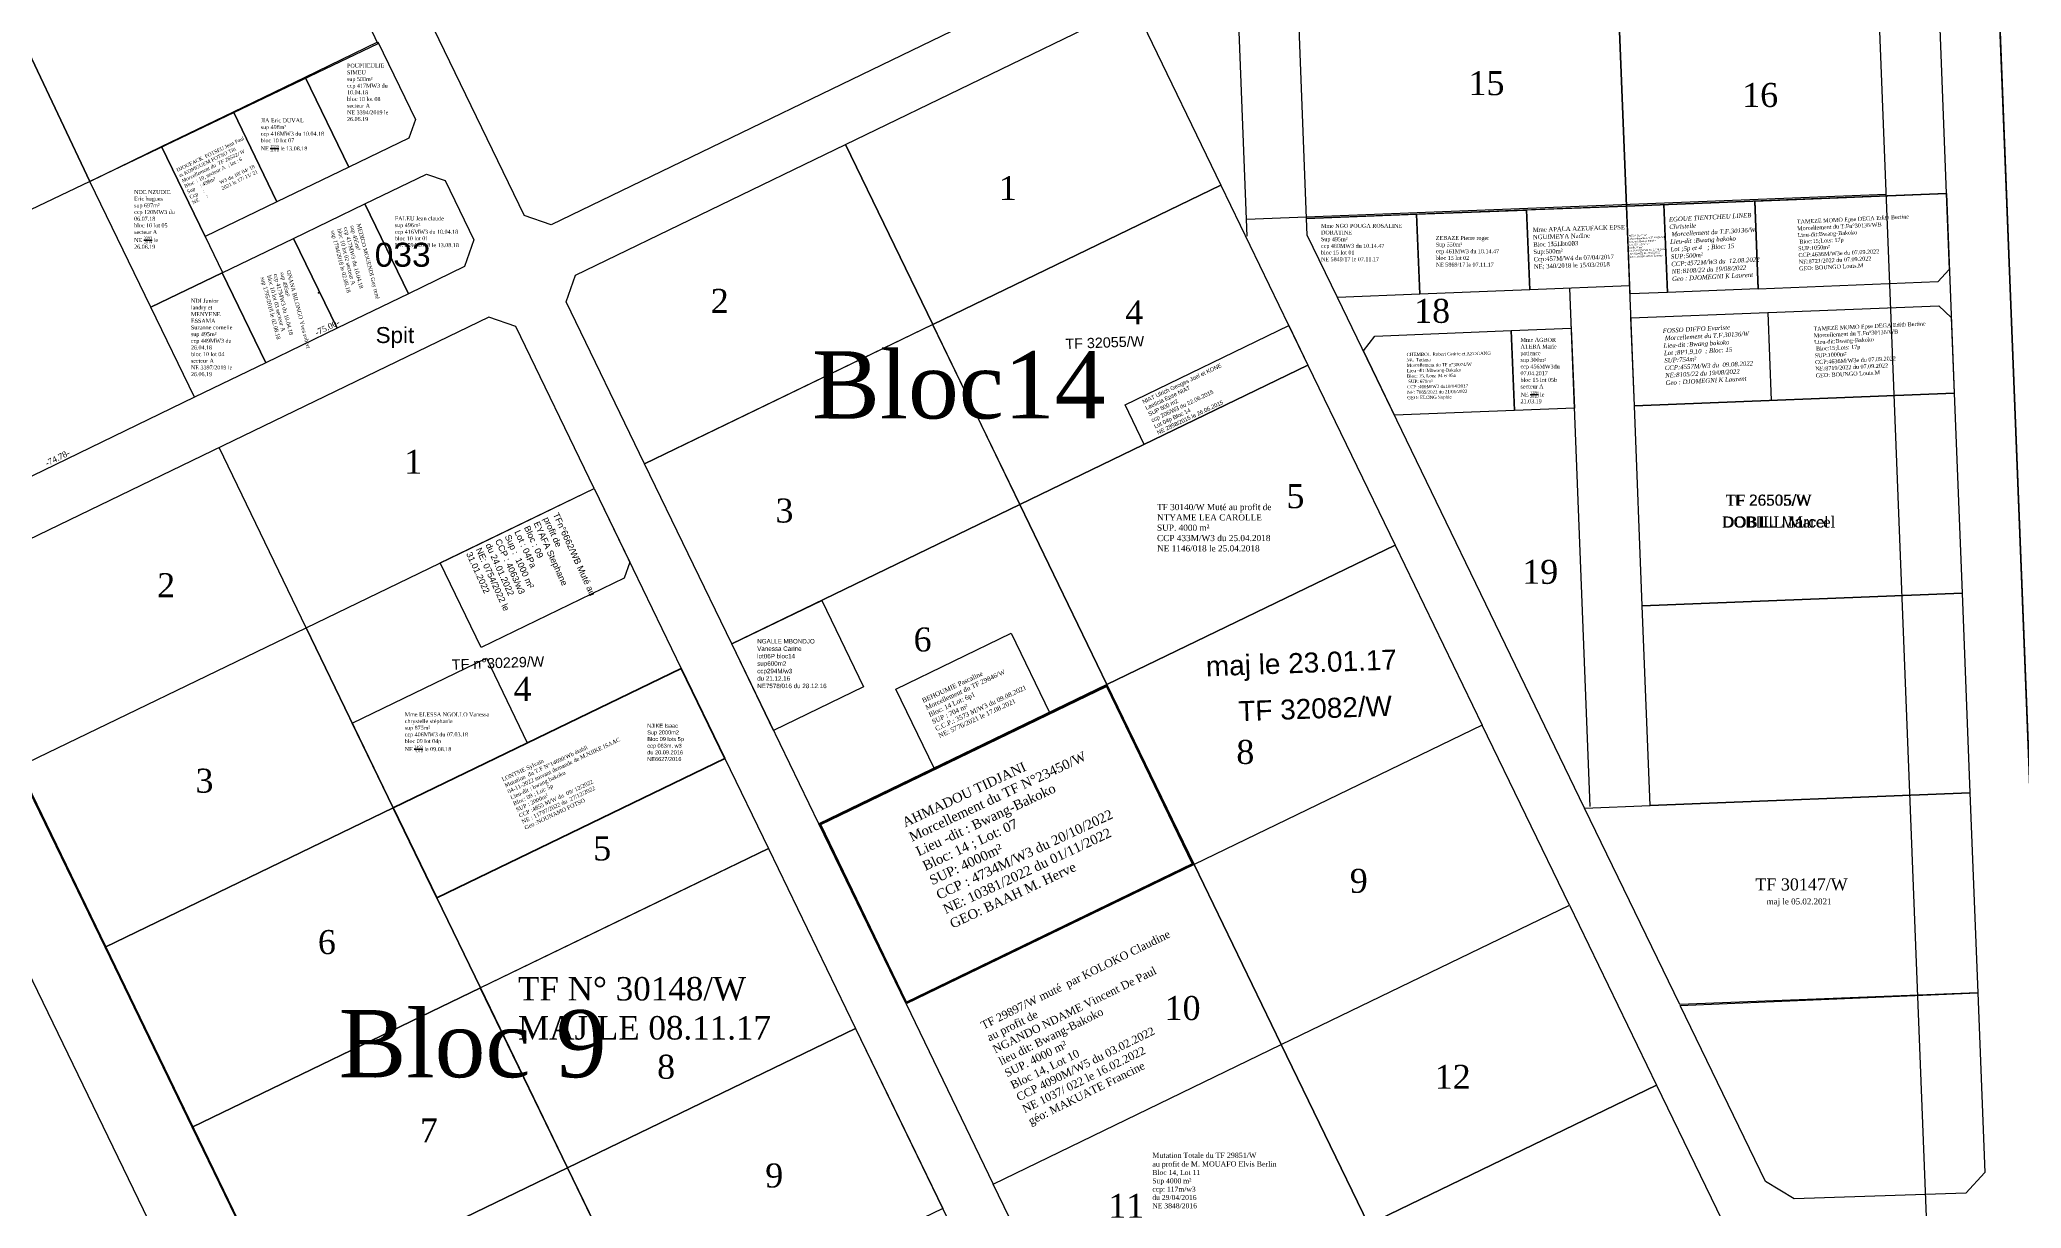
# Model space of a CAD drawing. Header units: millimetres. Extents: x 590121 to 927379, y 438565 to 1441738.
# Drawn here: x 925876.9 to 926372.2, y 1440602.4 to 1440894.6 of the extents above; entities that cross this region are included whole.
import ezdxf
from ezdxf.enums import TextEntityAlignment as Align

# ---------------------------------------------------------------- set-up
doc = ezdxf.new("R2010")
doc.units = ezdxf.units.MM
doc.header["$LTSCALE"] = 10
doc.linetypes.add('Grille', pattern=[0.4, 0.2, -0.2])
for name, color, linetype in [('Cotation Linéaire', 255, 'Continuous'), ('end maj 26 02 2021', 30, 'Continuous'), ('MAJ AOUT 2021', 7, 'Continuous'), ('MAJ AVRIL 2021', 7, 'Continuous'), ('MAJ JAN 2022', 12, 'Continuous'), ('MAJ NOV 2021', 7, 'Continuous'), ('Murs', 1, 'Continuous')]:
    doc.layers.add(name, color=color, linetype=linetype)
doc.layers.add('Numérotation', color=6, linetype='Continuous', lineweight=9)
doc.styles.get("Standard").update_dxf_attribs({"font": 'arial.ttf'})
doc.styles.add('Times 1.0', font='times.ttf', dxfattribs={"width": 0.99, "height": 1})
doc.styles.add('Times 3.0', font='times.ttf', dxfattribs={"width": 0.99, "height": 3})

msp = doc.modelspace()

# ---------------------------------------------------------------- linework, layer by layer
for p, q in [((925995.9, 1440822.93), (925989.22, 1440825.25)), ((926015.5, 1440782.45), (925995.9, 1440822.93)), ((926260.49, 1440802.48), (926215.53, 1440800.71))]:
    msp.add_line(p, q)
at = {"flags": 128}
for points in [[(926282.86, 1440853.4), (926283.73, 1440831.43), (926274.41, 1440831.06), (926273.53, 1440853.03)], [(926305.56, 1440854.3), (926306.42, 1440832.31), (926283.73, 1440831.42), (926282.86, 1440853.39)], [(926353.45, 1440856.15), (926354.2, 1440837.17), (926351.32, 1440834.05), (926306.44, 1440832.28), (926305.57, 1440854.28)], [(926351.56, 1440828.07), (926354.67, 1440825.2), (926355.42, 1440806.22), (926309.78, 1440804.42), (926308.91, 1440826.39)], [(926308.88, 1440826.4), (926309.7, 1440804.42), (926275.48, 1440803.07), (926274.63, 1440825.05)], [(926244.72, 1440821.88), (926245.5, 1440801.89), (926215.54, 1440800.71), (926207.75, 1440816.8), (926210.61, 1440820.54)], [(926143.68, 1440733.4), (926165.46, 1440688.39), (926093.45, 1440653.54), (926071.67, 1440698.55)]]:
    msp.add_lwpolyline(points, close=True, dxfattribs=at)
at = {"color": 150, "linetype": 'ByBlock', "lineweight": -3, "ltscale": 0.0014, "flags": 128}
msp.add_lwpolyline([(926355.42, 1440806.22), (926357.39, 1440756.25), (926277.45, 1440753.11), (926275.48, 1440803.07)], close=True, dxfattribs=at)
msp.add_lwpolyline([(926355.42, 1440806.22), (926357.39, 1440756.25), (926277.45, 1440753.11), (926275.48, 1440803.07)], close=True, dxfattribs=at)
at = {"color": 6, "lineweight": 35, "flags": 128}
msp.add_lwpolyline([(926037.29, 1440737.45), (926048.18, 1440714.95), (925976.17, 1440680.09), (925965.28, 1440702.59)], close=True, dxfattribs=at)
at = {"layer": 'end maj 26 02 2021', "color": 3, "linetype": 'ByBlock'}
for p, q in [((926178.74, 1440845.47), (926162.86, 1441249.33)), ((926339.25, 1440835.6), (926327.46, 1441135.37)), ((926357.44, 1441136.55), (926369.23, 1440836.78)), ((926352.98, 1440486.59), (926339.25, 1440835.6)), ((926369.23, 1440836.78), (926383.47, 1440474.83)), ((926263.06, 1440702.5), (926201.27, 1440830.18)), ((926264.41, 1440702.9), (926259.32, 1440832.46)), ((926260.49, 1440802.48), (926259.32, 1440832.46))]:
    msp.add_line(p, q, dxfattribs=at)
at = {"layer": 'end maj 26 02 2021', "color": 3, "linetype": 'ByBlock', "ltscale": 0.0014}
for p, q in [((926139.82, 1440913.69), (926004.73, 1440848.32)), ((925974.06, 1440900.21), (925998.05, 1440850.65)), ((926004.73, 1440848.32), (925998.05, 1440850.65)), ((925915.61, 1440805.21), (925848.3, 1440772.63)), ((926080.84, 1440647.44), (926150.98, 1440502.53))]:
    msp.add_line(p, q, dxfattribs=at)
at = {"layer": 'end maj 26 02 2021', "linetype": 'ByBlock'}
msp.add_line((926338.45, 1440855.92), (926178.58, 1440849.64), dxfattribs=at)
at = {"layer": 'end maj 26 02 2021', "color": 3, "linetype": 'ByBlock', "lineweight": -3, "ltscale": 0.0014}
for p, q in [((925989.22, 1440825.25), (925854.4, 1440760.01)), ((925943.5, 1440747.6), (925921.81, 1440792.63)), ((925852.08, 1440753.33), (925962.19, 1440525.84)), ((925833.89, 1440744.53), (925918.83, 1440569.02))]:
    msp.add_line(p, q, dxfattribs=at)
at = {"layer": 'end maj 26 02 2021', "linetype": 'ByBlock', "flags": 128}
for points in [[(927154.59, 1441738.09), (927154.59, 1441738.09), (927354.01, 1441306.62), (927379.06, 1441152.8), (927302.72, 1440896.94), (927279.62, 1440838.97), (927263.99, 1440817.14), (927269.67, 1440730.08), (927279.86, 1440573.85), (927289.89, 1440419.91), (926860.68, 1440445.92), (926429.11, 1440472.07), (926383.47, 1440474.83), (926369.23, 1440836.78), (926357.44, 1441136.55), (926345.65, 1441436.32), (926526.96, 1441473.37), (926732.34, 1441549.44), (927116.72, 1441725.21)], [(926351.49, 1440906.13), (926353.45, 1440856.17), (926273.51, 1440853.03), (926271.55, 1440902.99)], [(926355.42, 1440806.22), (926357.39, 1440756.25), (926277.45, 1440753.11), (926275.48, 1440803.07)], [(926355.42, 1440806.22), (926357.39, 1440756.25), (926277.45, 1440753.11), (926275.48, 1440803.07)]]:
    msp.add_lwpolyline(points, close=True, dxfattribs=at)
at = {"layer": 'end maj 26 02 2021', "color": 3, "linetype": 'ByBlock', "ltscale": 0.0014, "flags": 128}
for points in [[(925939.71, 1440939.58), (925961.47, 1440893.56), (925889.47, 1440859.21), (925867.7, 1440905.23)], [(925867.71, 1440905.23), (925889.47, 1440859.21), (925817.47, 1440824.86), (925795.7, 1440870.88)], [(926152.52, 1440898.77), (926172.13, 1440858.26), (926100.12, 1440823.41), (926078.34, 1440868.42), (926145.84, 1440901.09)], [(926078.33, 1440868.42), (926100.12, 1440823.41), (926028.11, 1440788.56), (926008.51, 1440829.07), (926010.83, 1440835.75)], [(926172.12, 1440858.26), (926193.91, 1440813.25), (926121.9, 1440778.4), (926100.12, 1440823.41)], [(926172.12, 1440858.26), (926193.91, 1440813.25), (926121.9, 1440778.4), (926100.12, 1440823.41)], [(926100.11, 1440823.41), (926121.9, 1440778.4), (926049.89, 1440743.55), (926028.11, 1440788.56)], [(926015.5, 1440782.45), (926037.29, 1440737.45), (925965.28, 1440702.59), (925943.5, 1440747.6)], [(926015.5, 1440782.45), (926037.29, 1440737.45), (925965.28, 1440702.59), (925943.5, 1440747.6)]]:
    msp.add_lwpolyline(points, close=True, dxfattribs=at)
at = {"layer": 'end maj 26 02 2021', "color": 3, "linetype": 'ByBlock', "flags": 128}
for points in [[(926351.49, 1440906.13), (926353.45, 1440856.17), (926273.51, 1440853.03), (926271.55, 1440902.99)], [(926353.46, 1440856.18), (926355.42, 1440806.22), (926275.48, 1440803.08), (926273.52, 1440853.04)], [(926357.4, 1440756.26), (926359.36, 1440706.3), (926279.42, 1440703.16), (926277.46, 1440753.12)], [(926361.33, 1440656.34), (926363.09, 1440611.38), (926358.29, 1440606.21), (926315.42, 1440604.79), (926308.25, 1440609.13), (926286.93, 1440653.2)], [(926281.03, 1440633.23), (926302.81, 1440588.22), (926302.81, 1440588.22), (926230.8, 1440553.37), (926209.02, 1440598.37)]]:
    msp.add_lwpolyline(points, close=True, dxfattribs=at)
at = {"layer": 'end maj 26 02 2021', "color": 150, "linetype": 'ByBlock', "lineweight": -3, "ltscale": 0.0014, "flags": 128}
for points in [[(925961.48, 1440894.07), (925970.85, 1440874.71), (925969.23, 1440870.04), (925954.16, 1440862.74), (925943.26, 1440885.25)], [(925961.48, 1440894.07), (925970.85, 1440874.71), (925969.23, 1440870.04), (925954.16, 1440862.74), (925943.26, 1440885.25)], [(925943.26, 1440885.25), (925954.16, 1440862.75), (925936.23, 1440854.07), (925925.34, 1440876.57)], [(925943.26, 1440885.25), (925954.16, 1440862.75), (925936.23, 1440854.07), (925925.34, 1440876.57)], [(925907.41, 1440867.9), (925918.3, 1440845.39), (925922.66, 1440836.39), (925922.54, 1440836.34), (925904.72, 1440827.71), (925889.47, 1440859.21)], [(925907.41, 1440867.9), (925918.3, 1440845.39), (925922.66, 1440836.39), (925922.54, 1440836.34), (925904.72, 1440827.71), (925889.47, 1440859.21)], [(925973.58, 1440861.04), (925978.25, 1440859.41), (925985.44, 1440844.56), (925983.12, 1440837.88), (925969.08, 1440831.09), (925958.19, 1440853.59)], [(925973.58, 1440861.04), (925978.25, 1440859.41), (925985.44, 1440844.56), (925983.12, 1440837.88), (925969.08, 1440831.09), (925958.19, 1440853.59)], [(925958.19, 1440853.59), (925969.08, 1440831.09), (925951.26, 1440822.46), (925940.37, 1440844.96)], [(925958.19, 1440853.59), (925969.08, 1440831.09), (925951.26, 1440822.46), (925940.37, 1440844.96)], [(926273.52, 1440853.03), (926274.3, 1440833.05), (926249.32, 1440832.06), (926248.54, 1440852.05)], [(926273.52, 1440853.03), (926274.3, 1440833.05), (926249.32, 1440832.06), (926248.54, 1440852.05)], [(926221.06, 1440850.97), (926221.84, 1440830.98), (926201.27, 1440830.18), (926193.75, 1440845.72), (926193.58, 1440849.89)], [(926221.06, 1440850.97), (926221.84, 1440830.98), (926201.27, 1440830.18), (926193.75, 1440845.72), (926193.58, 1440849.89)], [(926248.54, 1440852.04), (926249.32, 1440832.07), (926221.84, 1440830.98), (926221.06, 1440850.97)], [(926248.54, 1440852.04), (926249.32, 1440832.07), (926221.84, 1440830.98), (926221.06, 1440850.97)], [(925940.37, 1440844.96), (925951.26, 1440822.46), (925933.43, 1440813.84), (925922.54, 1440836.34)], [(925940.37, 1440844.96), (925951.26, 1440822.46), (925933.43, 1440813.84), (925922.54, 1440836.34)], [(925922.54, 1440836.34), (925933.43, 1440813.84), (925915.61, 1440805.21), (925904.72, 1440827.71)], [(925922.54, 1440836.34), (925933.43, 1440813.84), (925915.61, 1440805.21), (925904.72, 1440827.71)], [(926259.71, 1440822.46), (926260.49, 1440802.48), (926245.5, 1440801.89), (926244.72, 1440821.88)], [(926259.71, 1440822.46), (926260.49, 1440802.48), (926245.5, 1440801.89), (926244.72, 1440821.88)], [(926072.39, 1440754.44), (926082.85, 1440732.84), (926060.35, 1440721.95), (926049.89, 1440743.55)], [(926072.39, 1440754.44), (926082.85, 1440732.84), (926060.35, 1440721.95), (926049.89, 1440743.55)], [(925988.57, 1440739.97), (925998.8, 1440718.82), (925965.28, 1440702.59), (925955.04, 1440723.74)], [(925988.57, 1440739.97), (925998.8, 1440718.82), (925965.28, 1440702.59), (925955.04, 1440723.74)]]:
    msp.add_lwpolyline(points, close=True, dxfattribs=at)
at = {"layer": 'end maj 26 02 2021', "linetype": 'ByBlock', "ltscale": 0.0014, "flags": 128}
for points in [[(926189.12, 1440823.15), (926193.91, 1440813.25), (926153, 1440793.45), (926148.21, 1440803.35)], [(926189.12, 1440823.15), (926193.91, 1440813.25), (926153, 1440793.45), (926148.21, 1440803.35)], [(926015.5, 1440782.45), (926024.44, 1440764), (926023.04, 1440759.99), (925987.26, 1440742.67), (925977.03, 1440763.83)], [(926015.5, 1440782.45), (926024.44, 1440764), (926023.04, 1440759.99), (925987.26, 1440742.67), (925977.03, 1440763.83)]]:
    msp.add_lwpolyline(points, close=True, dxfattribs=at)
at = {"layer": 'end maj 26 02 2021', "color": 3, "linetype": 'ByBlock', "lineweight": -3, "ltscale": 0.0014, "flags": 128}
for points in [[(926193.91, 1440813.25), (926215.69, 1440768.25), (926143.68, 1440733.4), (926121.9, 1440778.4)], [(926193.91, 1440813.25), (926215.69, 1440768.25), (926143.68, 1440733.4), (926121.9, 1440778.4)], [(926121.9, 1440778.4), (926143.68, 1440733.4), (926071.67, 1440698.55), (926049.89, 1440743.55)], [(926215.69, 1440768.25), (926237.47, 1440723.24), (926165.46, 1440688.39), (926143.68, 1440733.4)], [(926215.69, 1440768.25), (926237.47, 1440723.24), (926165.46, 1440688.39), (926143.68, 1440733.4)], [(925943.5, 1440747.6), (925965.28, 1440702.59), (925893.27, 1440667.74), (925871.47, 1440712.75)], [(926037.3, 1440737.44), (926059.08, 1440692.44), (925987.07, 1440657.58), (925965.29, 1440702.59)], [(926143.68, 1440733.4), (926165.46, 1440688.39), (926093.45, 1440653.54), (926071.67, 1440698.55)], [(926359.35, 1440706.29), (926361.32, 1440656.33), (926286.83, 1440653.4), (926263.06, 1440702.5), (926279.41, 1440703.15)], [(926359.35, 1440706.29), (926361.32, 1440656.33), (926286.83, 1440653.4), (926263.06, 1440702.5), (926279.41, 1440703.15)], [(925965.31, 1440702.6), (925987.09, 1440657.6), (925915.08, 1440622.74), (925893.3, 1440667.75)], [(926059.07, 1440692.44), (926080.85, 1440647.44), (926008.84, 1440612.58), (925987.06, 1440657.59)], [(926059.07, 1440692.44), (926080.85, 1440647.44), (926008.84, 1440612.58), (925987.06, 1440657.59)], [(926259.25, 1440678.23), (926281.03, 1440633.23), (926209.02, 1440598.37), (926187.24, 1440643.38)], [(925987.09, 1440657.59), (926008.87, 1440612.59), (925936.86, 1440577.73), (925915.08, 1440622.74)], [(926080.84, 1440647.44), (926102.62, 1440602.44), (926030.61, 1440567.58), (926008.83, 1440612.59)], [(926187.25, 1440643.38), (926209.03, 1440598.38), (926137.02, 1440563.52), (926115.24, 1440608.53)], [(926187.25, 1440643.38), (926209.03, 1440598.38), (926137.02, 1440563.52), (926115.24, 1440608.53)], [(926008.86, 1440612.58), (926030.64, 1440567.58), (925958.63, 1440532.72), (925936.85, 1440577.73)]]:
    msp.add_lwpolyline(points, close=True, dxfattribs=at)
at = {"layer": 'end maj 26 02 2021', "color": 150, "flags": 128}
for points in [[(926037.29, 1440737.45), (926048.18, 1440714.95), (925976.17, 1440680.09), (925965.28, 1440702.59)], [(926037.29, 1440737.45), (926048.18, 1440714.95), (925976.17, 1440680.09), (925965.28, 1440702.59)], [(926259.25, 1440678.23), (926281.03, 1440633.23), (926209.02, 1440598.37), (926187.24, 1440643.38)], [(926187.25, 1440643.38), (926209.03, 1440598.38), (926137.02, 1440563.52), (926115.24, 1440608.53)], [(926187.25, 1440643.38), (926209.03, 1440598.38), (926137.02, 1440563.52), (926115.24, 1440608.53)]]:
    msp.add_lwpolyline(points, close=True, dxfattribs=at)
at = {"layer": 'end maj 26 02 2021', "linetype": 'ByBlock'}
msp.add_point((925946.62, 1440831.32, 1.83), dxfattribs=at)
msp.add_point((925946.62, 1440831.32, 1.83), dxfattribs=at)
at = {"layer": 'MAJ AOUT 2021', "flags": 128}
for points in [[(926119.7, 1440746.22), (926129.28, 1440726.42), (926100.47, 1440712.48), (926090.89, 1440732.28)], [(926119.7, 1440746.22), (926129.28, 1440726.42), (926100.47, 1440712.48), (926090.89, 1440732.28)], [(926143.59, 1440733.13), (926165.19, 1440688.48), (926093.54, 1440653.81), (926071.94, 1440698.46)]]:
    msp.add_lwpolyline(points, close=True, dxfattribs=at)
at = {"layer": 'MAJ AOUT 2021', "ltscale": 0.0014, "flags": 128}
msp.add_lwpolyline([(926143.52, 1440732.93), (926164.99, 1440688.55), (926093.61, 1440654.01), (926072.14, 1440698.39)], close=True, dxfattribs=at)
at = {"layer": 'MAJ AVRIL 2021', "color": 3, "flags": 128}
msp.add_lwpolyline([(926271.55, 1440902.99), (926273.52, 1440853.03), (926193.57, 1440849.89), (926191.61, 1440899.85)], close=True, dxfattribs=at)
at = {"layer": 'MAJ JAN 2022', "lineweight": -3, "ltscale": 0.0014, "flags": 128}
for points in [[(926015.5, 1440782.45), (926024.44, 1440764), (926023.04, 1440759.99), (925987.26, 1440742.67), (925977.03, 1440763.83)], [(926015.5, 1440782.45), (926024.44, 1440764), (926023.04, 1440759.99), (925987.26, 1440742.67), (925977.03, 1440763.83)], [(926237.46, 1440723.24), (926165.46, 1440688.39), (926187.24, 1440643.38), (926259.25, 1440678.23)], [(926165.46, 1440688.39), (926093.46, 1440653.54), (926115.24, 1440608.53), (926187.25, 1440643.38)], [(926165.46, 1440688.39), (926093.46, 1440653.54), (926115.24, 1440608.53), (926187.25, 1440643.38)]]:
    msp.add_lwpolyline(points, close=True, dxfattribs=at)
at = {"layer": 'MAJ NOV 2021', "flags": 128}
msp.add_lwpolyline([(925925.34, 1440876.57), (925936.23, 1440854.07), (925918.3, 1440845.39), (925907.41, 1440867.9)], close=True, dxfattribs=at)
msp.add_lwpolyline([(925925.34, 1440876.57), (925936.23, 1440854.07), (925918.3, 1440845.39), (925907.41, 1440867.9)], close=True, dxfattribs=at)
at = {"layer": 'Murs', "linetype": 'Grille', "ltscale": 0.0014, "flags": 128}
msp.add_lwpolyline([(926143.55, 1440733.03), (926165.09, 1440688.52), (926093.58, 1440653.91), (926072.04, 1440698.42)], close=True, dxfattribs=at)

# ---------------------------------------------------------------- texts
at = {"color": 7, "attachment_point": 1, "rotation": 3.0923}
for s, insert, char_height, width in [('{\\fTimes New Roman|b0|i1|c0|p18;EGOUE TIENTCHEU LINEB\\PChristelle\\P \\C1;Morcellement du T.F.30136/W\\P\\C7;Lieu-dit :Bwang bakoko \\PLot ;5p et 4   ; Bloc: 15\\PSUP:500m²\\PCCP:4572M/W3 du  12.08.2022\\PNE:8108/22 du 19/08/2022\\PGeo : DJOMEGNI K Laurent }', (926284.07, 1440850.23), 1.1162, 95.1249), ('{\\fTimes New Roman|b0|i1|c0|p18;NGUE Sammuel \\P \\C1;Morcellement du T.F.30136/WB\\P\\C7;Lieu-dit :Bwang bakoko \\PLot ;5P  ; Bloc: 15\\PSUP:205m²\\PCCP:4572M/W3 du  12.08.2022\\PNE:8104/22 du 19/08/2022\\PGeo : DJOMEGNI K Laurent }', (926274.05, 1440845.8), 0.4531, 38.6133), ('{\\fTimes New Roman|b0|i1|c0|p18;FOSSO DIFFO Evariste\\P \\C1;Morcellement du T.F.30136/W\\P\\C7;Lieu-dit :Bwang bakoko \\PLot ;8P1,9,10  ; Bloc: 15\\PSUP:754m²\\PCCP:4557M/W3 du  09.08.2022\\PNE:8105/22 du 19/08/2022\\PGeo : DJOMEGNI K Laurent }', (926282.54, 1440822.4), 1.1162, 95.1249)]:
    msp.add_mtext(s, dxfattribs=dict(at, insert=insert, char_height=char_height, width=width))
at = {"attachment_point": 1}
for s, insert, char_height, width, rotation in [('{\\fTimes New Roman|b0|i0|c0|p18;TAMEZE MOMO Epse DEGA Edith Bertine\\P\\C1;Morcellement du T.Fn%%D30136/WB\\P\\C256;Lieu-dit:Bwang-Bakoko\\P Bloc:15;Lots: 17p\\C1;\\P\\C256;SUP:1050m²\\PCCP:4636M/W3e du 07.09.2022\\PNE:8721/2022 du 07.09.2022\\P\\C5;GEO: BOUNGO Louis.M}', (926316.07, 1440849.59), 1.0005, 33.9606, 2.7357), ('{\\fTimes New Roman|b0|i0|c0|p18;TAMEZE MOMO Epse DEGA Edith Bertine\\P\\C1;Morcellement du T.Fn%%D30136/WB\\P\\C256;Lieu-dit:Bwang-Bakoko\\P Bloc:15;Lots: 17p\\C1;\\P\\C256;SUP:1000m²\\PCCP:4636M/W3e du 07.09.2022\\PNE:8719/2022 du 07.09.2022\\P\\C5;GEO: BOUNGO Louis.M}', (926320.23, 1440822.83), 1.0005, 33.9606, 2.7357), ('{\\fTimes New Roman|b0|i0|c0|p18;CHEMBOU Robert Cedric et AZOGANG \\PMU Tatiana\\P\\C1;Morcellement du TF n°30074/W\\P\\C256;Lieu -dit :Mbwang-Bakoko \\PBloc: 15, Lots: 04 et 05a\\P SUP: 679m²\\PCCP :460M/W3 du10/04/2017 \\PNE: 7085/2022 du 21/06/2022\\PGEO: \\A1;ELONG Sophie}', (926218.55, 1440816.32), 0.8087, 90.9409, 0.8422), ('{\\fTimes New Roman|b0|i0|c0|p18;AHMADOU TIDJANI\\P\\C1;Morcellement du TF N°23450/W\\P\\C256;Lieu -dit : Bwang-Bakoko\\PBloc: 14 ; Lot: 07\\PSUP: 4000m²\\PCCP : 4734M/W3 du 20/10/2022 \\PNE: 10381/2022 du 01/11/2022\\P\\C1;GEO: BAAH M. Herve}', (926092.2, 1440699.85), 2.3973, 269.572, 25.1357)]:
    msp.add_mtext(s, dxfattribs=dict(at, insert=insert, char_height=char_height, width=width, rotation=rotation))
at = {"color": 3, "insert": (925992.28, 1440710.05), "char_height": 1, "width": 37.1738, "attachment_point": 1, "rotation": 25.198}
msp.add_mtext('{\\fTimes New Roman|b0|i0|c0|p18;LONTSIE Sylvain \\P\\C1;Mutation  du T.F N°14690/Wb établi \\P04-11-2022 suivant demande de M.NJIKE ISAAC\\P\\C256;Lieu-dit : bwang bakoko \\PBloc: 09 ; Lot: 5p\\PSUP : 2000m²\\PCCP :4855 M/W du  09/ 12/2022\\PNE : 11797/2022 du  27/12/2022\\P\\C1;Geo :NOUNAMO FOTSO}', dxfattribs=at)
at = {"layer": 'Cotation Linéaire', "style": 'Times 3.0', "width": 0.99}
for s, rotation, p in [('-75.00-', 25.8237, (925949.13, 1440822.02)), ('-74.78-', 25.8304, (925881.72, 1440789.4))]:
    msp.add_text(s, height=1.5, rotation=rotation, dxfattribs=at).set_placement(p, align=Align.CENTER)
at = {"layer": 'end maj 26 02 2021', "color": 7, "linetype": 'ByBlock', "lineweight": 50, "style": 'Times 3.0'}
for s, p in [(' Bloc14', (926063.65, 1440799.92)), (' Bloc 9', (925945.33, 1440635.23))]:
    msp.add_text(s, height=16.799, dxfattribs=at).set_placement(p)
at = {"layer": 'end maj 26 02 2021', "color": 1, "linetype": 'ByBlock', "style": 'Times 3.0'}
msp.add_text('TF 26505/W', height=2.77, dxfattribs=at).set_placement((926298.32, 1440778.12))
at = {"layer": 'end maj 26 02 2021', "color": 1, "linetype": 'ByBlock'}
msp.add_text('TF 26505/W', height=2.77, dxfattribs=at).set_placement((926298.32, 1440778.12))
at = {"layer": 'end maj 26 02 2021', "color": 0, "linetype": 'ByBlock', "style": 'Times 3.0'}
msp.add_text('DOBILL Marcel', height=2.7698, dxfattribs=at).set_placement((926297.46, 1440772.65))
at = {"layer": 'end maj 26 02 2021', "color": 0, "linetype": 'ByBlock'}
msp.add_text('DOBILL Marcel', height=2.7698, dxfattribs=at).set_placement((926297.46, 1440772.65))
at = {"layer": 'end maj 26 02 2021', "color": 150, "linetype": 'ByBlock', "lineweight": -3, "ltscale": 0.0014, "attachment_point": 1, "style": 'Times 1.0'}
for s, insert, char_height, width in [('\\A1;POUPHEULIE SIMEU\\P{\\fTimes New Roman|b0|i0|c186|p18;sup }500{\\fTimes New Roman|b0|i0|c186|p18;m²\\Pccp 4}17{\\fTimes New Roman|b0|i0|c186|p18;MW3 du }10.04.18{\\fTimes New Roman|b0|i0|c186|p18;\\Pbloc 10 lot 0}8{\\fTimes New Roman|b0|i0|c186|p18;\\Psecteur A\\PNE 339}4{\\fTimes New Roman|b0|i0|c186|p18;/2019 le 26.06.19}', (925953.75, 1440888.62), 1, 10.4996), ('\\A1;POUPHEULIE SIMEU\\P{\\fTimes New Roman|b0|i0|c186|p18;sup }500{\\fTimes New Roman|b0|i0|c186|p18;m²\\Pccp 4}17{\\fTimes New Roman|b0|i0|c186|p18;MW3 du }10.04.18{\\fTimes New Roman|b0|i0|c186|p18;\\Pbloc 10 lot 0}8{\\fTimes New Roman|b0|i0|c186|p18;\\Psecteur A\\PNE 339}4{\\fTimes New Roman|b0|i0|c186|p18;/2019 le 26.06.19}', (925953.75, 1440888.62), 1, 10.4996), ('\\A1;{\\fTimes New Roman|b0|i0|c186|p18;JIA Eric DUVAL\\Psup 498m²\\Pccp 416MW3 du 10.04.18\\Pbloc 10 lot 07\\PNE \\H0.7x;\\S2593/2018;\\H1.429x; le 13}.{\\fTimes New Roman|b0|i0|c186|p18;08.18}', (925932.18, 1440874.94), 1, 18.1557), ('\\A1;{\\fTimes New Roman|b0|i0|c186|p18;JIA Eric DUVAL\\Psup 498m²\\Pccp 416MW3 du 10.04.18\\Pbloc 10 lot 07\\PNE \\H0.7x;\\S2593/2018;\\H1.429x; le 13}.{\\fTimes New Roman|b0|i0|c186|p18;08.18}', (925932.18, 1440874.94), 1, 18.1557), ('\\A1;{\\fTimes New Roman|b0|i0|c186|p18;NDE NZUDIE Eric hugues\\Psup 697m²\\Pccp 120MW3 du 06.07.18}\\Pbloc 10 lot 05\\Psecteur A\\PNE {\\H0.7x;\\S3393/2019;} le 26.06.19', (925900.54, 1440857.03), 1, 10.4996), ('\\A1;{\\fTimes New Roman|b0|i0|c186|p18;NDE NZUDIE Eric hugues\\Psup 697m²\\Pccp 120MW3 du 06.07.18}\\Pbloc 10 lot 05\\Psecteur A\\PNE {\\H0.7x;\\S3393/2019;} le 26.06.19', (925900.54, 1440857.03), 1, 10.4996), ('\\A1;FALEU Jean claude{\\fTimes New Roman|b0|i0|c186|p18;\\Psup 49}6{\\fTimes New Roman|b0|i0|c186|p18;m²\\Pccp 416MW3 du 10.04.18\\Pbloc 10 lot 0}1\\P{\\fTimes New Roman|b0|i0|c186|p18;NE} 2594/2018{\\fTimes New Roman|b0|i0|c186|p18; le 13}.{\\fTimes New Roman|b0|i0|c186|p18;08.18}', (925965.7, 1440850.43), 1, 18.1557), ('\\A1;FALEU Jean claude{\\fTimes New Roman|b0|i0|c186|p18;\\Psup 49}6{\\fTimes New Roman|b0|i0|c186|p18;m²\\Pccp 416MW3 du 10.04.18\\Pbloc 10 lot 0}1\\P{\\fTimes New Roman|b0|i0|c186|p18;NE} 2594/2018{\\fTimes New Roman|b0|i0|c186|p18; le 13}.{\\fTimes New Roman|b0|i0|c186|p18;08.18}', (925965.7, 1440850.43), 1, 18.1557), ('Mme NGO POUGA ROSALINE DORATINE\\PSup 495m²\\Pccp 460MW3 du 10.14.47\\Pbloc 15 lot 01\\PNE 5849/17 le 07.11.17', (926197.17, 1440848.58), 1, 20.9199), ('Mme NGO POUGA ROSALINE DORATINE\\PSup 495m²\\Pccp 460MW3 du 10.14.47\\Pbloc 15 lot 01\\PNE 5849/17 le 07.11.17', (926197.17, 1440848.58), 1, 20.9199), ('ZEBAZE Pierre roger\\PSup 550m²\\Pccp 461MW3 du 10.14.47\\Pbloc 15 lot 02\\PNE 5869/17 le 07.11.17', (926225.85, 1440845.56), 1, 20.9199), ('ZEBAZE Pierre roger\\PSup 550m²\\Pccp 461MW3 du 10.14.47\\Pbloc 15 lot 02\\PNE 5869/17 le 07.11.17', (926225.85, 1440845.56), 1, 20.9199), ('\\A1;{\\fTimes New Roman|b0|i0|c186|p18;ND}I Junior landry et MENYENE ESSAMA Suzanne cornelie\\P{\\fTimes New Roman|b0|i0|c186|p18;sup }495{\\fTimes New Roman|b0|i0|c186|p18;m²\\Pccp }449{\\fTimes New Roman|b0|i0|c186|p18;MW3 du }26.04{\\fTimes New Roman|b0|i0|c186|p18;.18\\Pbloc 10 lot 0}4{\\fTimes New Roman|b0|i0|c186|p18;\\Psecteur A\\PNE }3397/2019{\\fTimes New Roman|b0|i0|c186|p18; le 26.06.19}', (925914.74, 1440829.84), 1, 10.4996), ('\\A1;{\\fTimes New Roman|b0|i0|c186|p18;ND}I Junior landry et MENYENE ESSAMA Suzanne cornelie\\P{\\fTimes New Roman|b0|i0|c186|p18;sup }495{\\fTimes New Roman|b0|i0|c186|p18;m²\\Pccp }449{\\fTimes New Roman|b0|i0|c186|p18;MW3 du }26.04{\\fTimes New Roman|b0|i0|c186|p18;.18\\Pbloc 10 lot 0}4{\\fTimes New Roman|b0|i0|c186|p18;\\Psecteur A\\PNE }3397/2019{\\fTimes New Roman|b0|i0|c186|p18; le 26.06.19}', (925914.74, 1440829.84), 1, 10.4996), ('\\A1;Mme AGBOR ATEBA Marie patience\\Psup 300m²\\Pccp 456MW3du 07.04.2017\\Pbloc 15 lot 05b\\Psecteur A\\PNE {\\H0.7x;\\S1286/2019;} le 21.03.19', (926247.03, 1440820.08), 1, 10.6336), ('\\A1;Mme AGBOR ATEBA Marie patience\\Psup 300m²\\Pccp 456MW3du 07.04.2017\\Pbloc 15 lot 05b\\Psecteur A\\PNE {\\H0.7x;\\S1286/2019;} le 21.03.19', (926247.03, 1440820.08), 1, 10.6336), ('{\\fTimes New Roman|b0|i0|c186|p18;\\C1;TF 30140/W Mu\\fTimes New Roman|b0|i0|c0|p18;té au profit de\\C256; \\PNTYAME LEA CAROLLE\\PSUP. 4000 m²\\PCCP 433M/W3 du 25.04.2018\\PNE 1146/018 le 25.04.2018}', (926156.18, 1440778.55), 1.54805, 137.7525), ('{\\fTimes New Roman|b0|i0|c186|p18;\\C1;TF 30140/W Mu\\fTimes New Roman|b0|i0|c0|p18;té au profit de\\C256; \\PNTYAME LEA CAROLLE\\PSUP. 4000 m²\\PCCP 433M/W3 du 25.04.2018\\PNE 1146/018 le 25.04.2018}', (926156.18, 1440778.55), 1.54805, 137.7525), ('\\A1;Mme ELESSA NGOLLO Vanessa chrystelle stéphanie\\Psup 875m²\\Pccp 406MW3 du 07.03.18\\Pbloc 09 lot 04p\\PNE {\\H0.7x;\\S2493/2018;} le 09.08.18', (925968.17, 1440726.43), 1, 24.7677), ('\\A1;Mme ELESSA NGOLLO Vanessa chrystelle stéphanie\\Psup 875m²\\Pccp 406MW3 du 07.03.18\\Pbloc 09 lot 04p\\PNE {\\H0.7x;\\S2493/2018;} le 09.08.18', (925968.17, 1440726.43), 1, 24.7677), ('{\\fTimes New Roman|b0|i0|c186|p18;\\C1;TF 30147/W\\P\\H0.5x;     maj le 05.02.2021}', (926305.75, 1440684.93), 3, 298.9484), ('{\\fTimes New Roman|b0|i0|c186|p18;\\C1;TF 30147/W\\P\\H0.5x;     maj le 05.02.2021}', (926305.75, 1440684.93), 3, 298.9484), ('TF N° 30148/W\\PMAJ LE 08.11.17', (925996.48, 1440660.27), 5.8553, 238.8489), ('TF N° 30148/W\\PMAJ LE 08.11.17', (925996.48, 1440660.27), 5.8553, 238.8489)]:
    msp.add_mtext(s, dxfattribs=dict(at, insert=insert, char_height=char_height, width=width))
for s, insert, char_height, width, rotation in [('MEDICO MOUENDI Guy rené\\Psup 495m²\\Pccp 417MW3 du 10.04.18\\Pbloc 10 lot 02 secteur A\\Psup 1794/2018 le 02.08.18', (925957.11, 1440848.75), 1, 19.2579, 284.5234), ('MEDICO MOUENDI Guy rené\\Psup 495m²\\Pccp 417MW3 du 10.04.18\\Pbloc 10 lot 02 secteur A\\Psup 1794/2018 le 02.08.18', (925957.11, 1440848.75), 1, 19.2579, 284.5234), ('ONANA BILONGO Yves robert{\\fTimes New Roman|b0|i0|c186|p18;\\Psup 495m²\\Pccp 417MW3 du 10.04.18\\Pbloc 10 lot 0}3 {\\fTimes New Roman|b0|i0|c186|p18;secteur A\\Psup 179}5{\\fTimes New Roman|b0|i0|c186|p18;/2018 le 02.08.18}', (925939.59, 1440837.09), 1, 19.2579, 284.5234), ('ONANA BILONGO Yves robert{\\fTimes New Roman|b0|i0|c186|p18;\\Psup 495m²\\Pccp 417MW3 du 10.04.18\\Pbloc 10 lot 0}3 {\\fTimes New Roman|b0|i0|c186|p18;secteur A\\Psup 179}5{\\fTimes New Roman|b0|i0|c186|p18;/2018 le 02.08.18}', (925939.59, 1440837.09), 1, 19.2579, 284.5234), ('{\\C1;TF 29897/W muté  par KOLOKO Claudine \\Pau profit de\\C256;\\PNGANDO NDAME Vincent De Paul\\Plieu dit: Bwang-Bakoko\\PSUP. 4000 m²\\PBloc 14, Lot 10\\PCCP 4090M/W5 du 03.02.2022\\PNE 1037/ 022 le 16.02.2022\\Pgéo: MAKUATE Francine}', (926111.91, 1440648.94), 2, 70.5684, 26.3076), ('{\\C1;TF 29897/W muté  par KOLOKO Claudine \\Pau profit de\\C256;\\PNGANDO NDAME Vincent De Paul\\Plieu dit: Bwang-Bakoko\\PSUP. 4000 m²\\PBloc 14, Lot 10\\PCCP 4090M/W5 du 03.02.2022\\PNE 1037/ 022 le 16.02.2022\\Pgéo: MAKUATE Francine}', (926111.91, 1440648.94), 2, 70.5684, 26.3076)]:
    msp.add_mtext(s, dxfattribs=dict(at, insert=insert, char_height=char_height, width=width, rotation=rotation))
at = {"layer": 'end maj 26 02 2021', "color": 150, "linetype": 'ByBlock', "lineweight": -3, "insert": (926250.06, 1440847.63), "char_height": 1.1, "width": 66.4615, "attachment_point": 1, "rotation": 1.7539, "style": 'Times 1.0'}
for s in ['{\\fTimes New Roman|b0|i0|c186|p18;\\C256;M\\fTimes New Roman|b0|i0|c0|p18;me APALA AZEUFACK EPSE \\PNGUIMEYA Nadine\\P\\fTimes New Roman|b0|i0|c186|p18;Bloc \\fTimes New Roman|b0|i0|c0|p18;115\\fTimes New Roman|b0|i0|c186|p18;, Lot \\fTimes New Roman|b0|i0|c0|p18;03\\P\\fTimes New Roman|b0|i0|c186|p18;Sup:\\fTimes New Roman|b0|i0|c0|p18;500\\fTimes New Roman|b0|i0|c186|p18;m²\\PCcp:\\fTimes New Roman|b0|i0|c0|p18;457\\fTimes New Roman|b0|i0|c186|p18;M/W4 du \\fTimes New Roman|b0|i0|c0|p18;07\\fTimes New Roman|b0|i0|c186|p18;/\\fTimes New Roman|b0|i0|c0|p18;04\\fTimes New Roman|b0|i0|c186|p18;/201\\fTimes New Roman|b0|i0|c0|p18;7\\fTimes New Roman|b0|i0|c186|p18;\\PNE; \\fTimes New Roman|b0|i0|c0|p18;340\\fTimes New Roman|b0|i0|c186|p18;/2018 le 15/03/2018}', '{\\fTimes New Roman|b0|i0|c186|p18;\\C256;M\\fTimes New Roman|b0|i0|c0|p18;me APALA AZEUFACK EPSE \\PNGUIMEYA Nadine\\P\\fTimes New Roman|b0|i0|c186|p18;Bloc \\fTimes New Roman|b0|i0|c0|p18;15\\fTimes New Roman|b0|i0|c186|p18;, Lot \\fTimes New Roman|b0|i0|c0|p18;03\\P\\fTimes New Roman|b0|i0|c186|p18;Sup:\\fTimes New Roman|b0|i0|c0|p18;500\\fTimes New Roman|b0|i0|c186|p18;m²\\PCcp:\\fTimes New Roman|b0|i0|c0|p18;457\\fTimes New Roman|b0|i0|c186|p18;M/W4 du \\fTimes New Roman|b0|i0|c0|p18;07\\fTimes New Roman|b0|i0|c186|p18;/\\fTimes New Roman|b0|i0|c0|p18;04\\fTimes New Roman|b0|i0|c186|p18;/201\\fTimes New Roman|b0|i0|c0|p18;7\\fTimes New Roman|b0|i0|c186|p18;\\PNE; \\fTimes New Roman|b0|i0|c0|p18;340\\fTimes New Roman|b0|i0|c186|p18;/2018 le 15/03/2018}']:
    msp.add_mtext(s, dxfattribs=at)
at = {"layer": 'end maj 26 02 2021', "linetype": 'ByBlock', "attachment_point": 1}
for s, insert, char_height, width in [('033', (925960.67, 1440843.86, -5.43), 6, 16.6639), ('033', (925960.67, 1440843.86, -5.43), 6, 16.6639), ('Spit', (925960.91, 1440822.78, -5.43), 4, 16.6639), ('{\\fTimes New Roman|b0|i0|c0|p18;\\C1;Mutation Totale du TF 29851/W \\Pau profit de\\C256; M. MOUAFO Elvis Berlin\\P\\H0.95903x;Bloc 14, Lot 11\\PSup 4000 m²\\Pccp: 117m/w3\\Pdu 29/04/2016\\PNE 3848/2016}', (926155.01, 1440616.36), 1.3, 5.11882e-11), ('{\\fTimes New Roman|b0|i0|c0|p18;\\C1;Mutation Totale du TF 29851/W \\Pau profit de\\C256; M. MOUAFO Elvis Berlin\\P\\H0.95903x;Bloc 14, Lot 11\\PSup 4000 m²\\Pccp: 117m/w3\\Pdu 29/04/2016\\PNE 3848/2016}', (926155.01, 1440616.36), 1.3, 5.11882e-11)]:
    msp.add_mtext(s, dxfattribs=dict(at, insert=insert, char_height=char_height, width=width))
at = {"layer": 'end maj 26 02 2021', "color": 1, "linetype": 'ByBlock', "width": 7969.0217, "attachment_point": 1}
for s, insert, char_height, rotation in [('{\\fArial|b0|i0|c0|p34;TF 32055/W}', (926133.24, 1440819.84), 2.5639, 2.0789), ('{\\fArial|b0|i0|c0|p34;TF 32055/W}', (926133.24, 1440819.84), 2.5639, 2.0789), ('{\\fArial|b0|i0|c0|p34;TF n°30229/W}', (925979.89, 1440739.66), 2.5639, 2.0789), ('{\\fArial|b0|i0|c0|p34;TF n°30229/W}', (925979.89, 1440739.66), 2.5639, 2.0789), ('{\\fArial|b0|i0|c0|p34;maj le 23.01.17}', (926168.3, 1440740.45), 5, 2.08), ('{\\fArial|b0|i0|c0|p34;maj le 23.01.17}', (926168.3, 1440740.45), 5, 2.08), ('{\\fArial|b0|i0|c0|p34;TF 32082/W}', (926176.4, 1440729.22), 5, 2.08), ('{\\fArial|b0|i0|c0|p34;TF 32082/W}', (926176.4, 1440729.22), 5, 2.08)]:
    msp.add_mtext(s, dxfattribs=dict(at, insert=insert, char_height=char_height, rotation=rotation))
at = {"layer": 'end maj 26 02 2021', "linetype": 'ByBlock', "insert": (926152.39, 1440804.48), "char_height": 1.0204, "width": 36.547, "attachment_point": 1, "rotation": 25.2895}
msp.add_mtext('NIAT Ulrich Geoges Joel et KONE \\PLaeticia Epse NIAT \\PSUP 500 m2\\Pccp 206/W3 du 22.06.2015\\PLot 04p Bloc 14\\PNE 2898/2015 le 26.06.2015', dxfattribs=at)
msp.add_mtext('NIAT Ulrich Geoges Joel et KONE \\PLaeticia Epse NIAT \\PSUP 500 m2\\Pccp 206/W3 du 22.06.2015\\PLot 04p Bloc 14\\PNE 2898/2015 le 26.06.2015', dxfattribs=at)
at = {"layer": 'end maj 26 02 2021', "color": 7, "linetype": 'ByBlock', "insert": (926056.26, 1440744.79), "char_height": 1.1172, "width": 28.2385, "attachment_point": 1}
msp.add_mtext('NGALLE MBONDJO \\PVanessa Carine \\Plot06P bloc14\\Psup600m2\\Pccp294M/w3\\Pdu 21.12.16\\PNE7578/016 du 28.12.16', dxfattribs=at)
msp.add_mtext('NGALLE MBONDJO \\PVanessa Carine \\Plot06P bloc14\\Psup600m2\\Pccp294M/w3\\Pdu 21.12.16\\PNE7578/016 du 28.12.16', dxfattribs=at)
at = {"layer": 'end maj 26 02 2021', "insert": (926028.78, 1440723.6), "char_height": 1, "width": 13.9447, "attachment_point": 1}
msp.add_mtext('NJIKE Isaac \\PSup 2000m2 \\PBloc 09 lots 5p  \\Pccp 063m. w3 \\Pdu 20.09.2016 \\PNE6627/2016 ', dxfattribs=at)
at = {"layer": 'MAJ AOUT 2021', "insert": (926097.3, 1440729.85), "char_height": 1.74574, "attachment_point": 1, "rotation": 24.8984}
msp.add_mtext_dynamic_manual_height_columns('{\\fTimes New Roman|b0|i0|c0|p18;\\H0.66667x;BEHOUMIE Pascaline \\PMorcellement du TF 29846\\fTimes New Roman|b0|i0|c186|p18;/W\\fTimes New Roman|b0|i0|c0|p18; Bloc: 14 Lot: 6p1\\PSUP : 704 m²\\PC.C.P.: 3573 M/W3 du 09.08.2021\\PNE: 5776/2021 le 17.08.2021}', width=24.4934, gutter_width=12.5, heights=[12.61], dxfattribs=at)
msp.add_mtext_dynamic_manual_height_columns('{\\fTimes New Roman|b0|i0|c0|p18;\\H0.66667x;BEHOUMIE Pascaline \\PMorcellement du TF 29846\\fTimes New Roman|b0|i0|c186|p18;/W\\fTimes New Roman|b0|i0|c0|p18; Bloc: 14 Lot: 6p1\\PSUP : 704 m²\\PC.C.P.: 3573 M/W3 du 09.08.2021\\PNE: 5776/2021 le 17.08.2021}', width=24.4934, gutter_width=12.5, heights=[12.61], dxfattribs=at)
at = {"layer": 'MAJ JAN 2022', "linetype": 'ByBlock', "insert": (926006.61, 1440776.59), "char_height": 1.5867, "width": 23.2356, "attachment_point": 1, "rotation": 294.4099}
msp.add_mtext('{\\fArial|b0|i0|c0|p34;TFn°6662/WB Muté au profit de \\PEYAFA Stephane \\PBloc : 09\\PLot : 04Pa\\PSup :  1000 m²\\PCCP : 4063/w3 \\Pdu 24.01.2022\\PNE: 0754/2022 le 31.01.2022}', dxfattribs=at)
msp.add_mtext('{\\fArial|b0|i0|c0|p34;TFn°6662/WB Muté au profit de \\PEYAFA Stephane \\PBloc : 09\\PLot : 04Pa\\PSup :  1000 m²\\PCCP : 4063/w3 \\Pdu 24.01.2022\\PNE: 0754/2022 le 31.01.2022}', dxfattribs=at)
at = {"layer": 'MAJ NOV 2021', "insert": (925910.98, 1440862.36), "char_height": 0.9, "width": 18.1974, "attachment_point": 1, "rotation": 25.8243}
msp.add_mtext('{\\fTimes New Roman|b0|i0|c0|p18;DJOUFACK  FOTSEU Jean Paul \\Pet KOMGUEM FOTSO Titi \\fTimes New Roman|b0|i1|c0|p18;\\C1;Morcellement du  TF 26532/ W\\P\\fTimes New Roman|b0|i0|c0|p18;\\C256;Bloc  : 10, secteur A  ; lot : 6\\PSup    : 498m²\\PCcp    : 417M/ W3 du 10/ 04/ 18\\PNE      : 9077/ 2021 le 17/ 11/ 21}', dxfattribs=at)
msp.add_mtext('{\\fTimes New Roman|b0|i0|c0|p18;DJOUFACK  FOTSEU Jean Paul \\Pet KOMGUEM FOTSO Titi \\fTimes New Roman|b0|i1|c0|p18;\\C1;Morcellement du  TF 26532/ W\\P\\fTimes New Roman|b0|i0|c0|p18;\\C256;Bloc  : 10, secteur A  ; lot : 6\\PSup    : 498m²\\PCcp    : 417M/ W3 du 10/ 04/ 18\\PNE      : 9077/ 2021 le 17/ 11/ 21}', dxfattribs=at)
at = {"layer": 'Numérotation', "style": 'Times 3.0', "width": 0.99}
for s, p in [('15', (926238.53, 1440883.74)), ('16', (926306.93, 1440880.79)), ('1', (926118.91, 1440857.56)), ('2', (926046.9, 1440829.35)), ('4', (926150.49, 1440826.48)), ('18', (926224.94, 1440826.83)), ('1', (925970.29, 1440789.12)), ('5', (926190.77, 1440780.46)), ('3', (926063.08, 1440776.9)), ('19', (926251.96, 1440761.57)), ('2', (925908.54, 1440758.28)), ('6', (926097.6, 1440744.66)), ('4', (925997.63, 1440732.34)), ('8', (926178.25, 1440716.55)), ('3', (925918.12, 1440709.36)), ('5', (926017.53, 1440692.39)), ('9', (926206.61, 1440684.33)), ('6', (925948.72, 1440669.01)), ('10', (926162.58, 1440652.53)), ('8', (926033.49, 1440637.84)), ('12', (926230.09, 1440635.36)), ('7', (925974.21, 1440621.91)), ('9', (926060.52, 1440610.66)), ('11', (926148.49, 1440603.1))]:
    msp.add_text(s, height=6, dxfattribs=at).set_placement(p, align=Align.MIDDLE)

doc.saveas('drawing.dxf')
